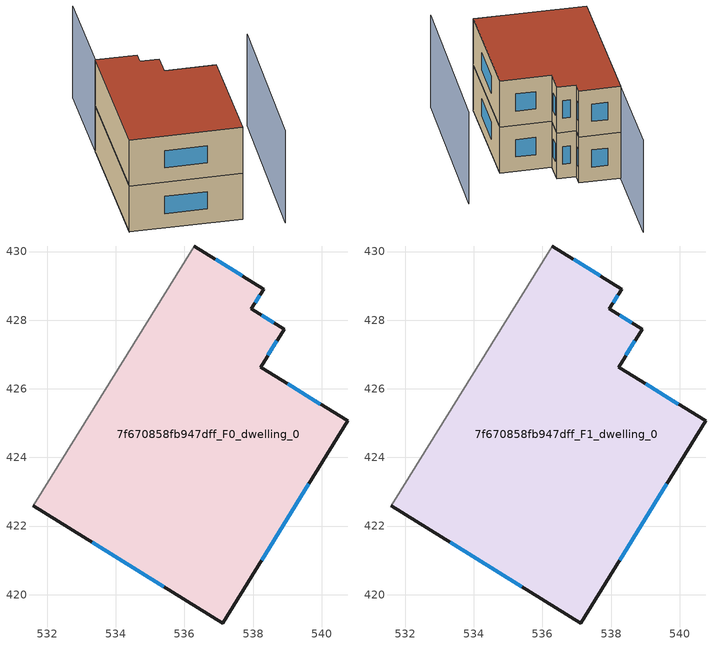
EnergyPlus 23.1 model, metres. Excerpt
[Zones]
7f670858fb947dff_F0_dwelling_0
 floor ground (EU_floor_Construction): 538.31,428.91 537.95,428.33 538.9,427.74 538.22,426.63 540.75,425.06 537.12,419.18 531.6,422.59 536.28,430.16 z0
 wall outside (EU_wall_Construction): 531.6,422.59 537.12,419.18 540.75,425.06 538.22,426.63 538.9,427.74 537.95,428.33 538.31,428.91 536.28,430.16 z0:3
 wall adiabatic (EU_wall_Construction): 536.28,430.16 531.6,422.59 z0:3
 window (EU_Window_Construction): 533.32,421.52 535.4,420.24 / 537.68,429.3 536.91,429.77 / 538.06,428.51 538.2,428.73 / 538.61,427.92 538.25,428.14 / 538.43,426.98 538.69,427.39 / 539.96,425.55 539.01,426.14 / 538.25,421.01 539.62,423.23 z0.93:2.07
7f670858fb947dff_F1_dwelling_0
 floor to 7f670858fb947dff_F0_dwelling_0 (EU_floor_Construction): 538.31,428.91 537.95,428.33 538.9,427.74 538.22,426.63 540.75,425.06 537.12,419.18 531.6,422.59 536.28,430.16 z3
 wall outside (EU_wall_Construction): 531.6,422.59 537.12,419.18 540.75,425.06 538.22,426.63 538.9,427.74 537.95,428.33 538.31,428.91 536.28,430.16 z3:6
 wall adiabatic (EU_wall_Construction): 536.28,430.16 531.6,422.59 z3:6
 window (EU_Window_Construction): 533.32,421.52 535.4,420.24 / 537.68,429.3 536.91,429.77 / 538.06,428.51 538.2,428.73 / 538.61,427.92 538.25,428.14 / 538.43,426.98 538.69,427.39 / 539.96,425.55 539.01,426.14 / 538.25,421.01 539.62,423.23 z3.93:5.07
 roof outside (EU_roof_Construction): 537.12,419.18 540.75,425.06 538.22,426.63 538.9,427.74 537.95,428.33 538.31,428.91 536.28,430.16 531.6,422.59 z6
shading: 538.57,417.24 544.31,426.25 / 539.41,435.23 531.6,422.59 z0:6
[Building]
EU S2 Campaign: North Axis=0; Terrain=City; Solar Distribution=FullExterior
[Site:Location]
Montreal-Trudeau.Intl.AP: Latitude=45.4667; Longitude=-73.75; Time Zone=-5; Elevation=36
[SizingPeriod:WeatherFileDays]
AnnualSizingPeriod: Begin Month=1; Begin Day of Month=1; End Month=12; End Day of Month=31; Day of Week for Start Day=Monday; Use Weather File Daylight Saving Period=No; Use Weather File Rain and Snow Indicators=No
[MATERIAL]
EU_InternalMass_Material: Roughness=MediumRough; Thickness=0.1; Conductivity=1; Density=1800; Specific Heat=900; Thermal Absorptance=0.9; Solar Absorptance=0.7; Visible Absorptance=0.7
[MATERIAL:NOMASS] Roughness=MediumRough; Thermal Absorptance=0.9; Solar Absorptance=0.7; Visible Absorptance=0.7
Name | Thermal Resistance
EU_wall_NoMass; EU_floor_NoMass | 1.51479
EU_roof_NoMass | 2.84114
[WINDOWMATERIAL:SIMPLEGLAZINGSYSTEM]
EU_Window_SimpleGlazing: UFactor=3.53504; Solar Heat Gain Coefficient=0.8; Visible Transmittance=0.8
[CONSTRUCTION]
EU_wall_Construction: EU_wall_NoMass
EU_roof_Construction: EU_roof_NoMass
EU_floor_Construction: EU_floor_NoMass
EU_Window_Construction: EU_Window_SimpleGlazing
EU_InternalMass_Construction: EU_InternalMass_Material
[ZONE] Type=1; Multiplier=1; Ceiling Height=autocalculate; Floor Area=autocalculate; Part of Total Floor Area=Yes
Name | Volume
7f670858fb947dff_F0_dwelling_0 | 153.275
7f670858fb947dff_F1_dwelling_0 | 153.278
[INTERNALMASS] Construction=EU_InternalMass_Construction; Surface Area=51.0925
Name | Zone or ZoneList
7f670858fb947dff_F0_dwelling_0_EU_InternalMass | 7f670858fb947dff_F0_dwelling_0
7f670858fb947dff_F1_dwelling_0_EU_InternalMass | 7f670858fb947dff_F1_dwelling_0
[OTHEREQUIPMENT] Fuel Type=Electricity; Design Level Calculation Method=Watts/Area; Power per Zone Floor Area=1; Fraction Latent=0; Fraction Radiant=0; Fraction Lost=0; Carbon Dioxide Generation Rate=0; EndUse Subcategory=EU_Step8_InternalGains
Name | Zone or ZoneList or Space or SpaceList | Schedule
EU_Step8_InternalGain_7f670858fb947dff_F0_dwelling_0_f000 | 7f670858fb947dff_F0_dwelling_0 | EU_Step8_GainSchedule_7f670858fb947dff_F0_dwelling_0_f000
EU_Step8_InternalGain_7f670858fb947dff_F1_dwelling_0_f000 | 7f670858fb947dff_F1_dwelling_0 | EU_Step8_GainSchedule_7f670858fb947dff_F1_dwelling_0_f000
[ZONEVENTILATION:DESIGNFLOWRATE] Schedule=EU_AlwaysOn; Design Flow Rate Calculation Method=AirChanges/Hour; Air Changes per Hour=0.775154; Ventilation Type=Natural; Fan Pressure Rise=0; Fan Total Efficiency=1; Constant Term Coefficient=1; Temperature Term Coefficient=0; Velocity Term Coefficient=0; Velocity Squared Term Coefficient=0; Minimum Indoor Temperature=-100; Maximum Indoor Temperature=100; Delta Temperature=-100; Minimum Outdoor Temperature=-100; Maximum Outdoor Temperature=100; Maximum Wind Speed=40
Name | Zone or ZoneList or Space or SpaceList
EU_ConstantAir_7f670858fb947dff_F0_dwelling_0 | 7f670858fb947dff_F0_dwelling_0
EU_ConstantAir_7f670858fb947dff_F1_dwelling_0 | 7f670858fb947dff_F1_dwelling_0
[HVACTEMPLATE:THERMOSTAT] Constant Heating Setpoint=20; Constant Cooling Setpoint=50
EU_HeatOnly_7f670858fb947dff_F0_dwelling_0; EU_HeatOnly_7f670858fb947dff_F1_dwelling_0
[HVACTEMPLATE:ZONE:IDEALLOADSAIRSYSTEM] System Availability Schedule=EU_AlwaysOn; Maximum Heating Supply Air Temperature=50; Minimum Cooling Supply Air Temperature=13; Maximum Heating Supply Air Humidity Ratio=0.0156; Minimum Cooling Supply Air Humidity Ratio=0.0077; Heating Limit=NoLimit; Cooling Limit=NoLimit; Heating Availability Schedule=EU_AlwaysOn; Cooling Availability Schedule=EU_CoolingOff; Dehumidification Control Type=ConstantSensibleHeatRatio; Cooling Sensible Heat Ratio=0.7; Dehumidification Setpoint=60; Humidification Control Type=None; Humidification Setpoint=30; Outdoor Air Method=None; Outdoor Air Flow Rate per Person=0.00944; Outdoor Air Flow Rate per Zone Floor Area=0; Outdoor Air Flow Rate per Zone=0; Demand Controlled Ventilation Type=None; Outdoor Air Economizer Type=NoEconomizer; Heat Recovery Type=None; Sensible Heat Recovery Effectiveness=0.7; Latent Heat Recovery Effectiveness=0.65
Name | Template Thermostat
7f670858fb947dff_F0_dwelling_0 | EU_HeatOnly_7f670858fb947dff_F0_dwelling_0
7f670858fb947dff_F1_dwelling_0 | EU_HeatOnly_7f670858fb947dff_F1_dwelling_0
[SIZING:ZONE] Zone Cooling Design Supply Air Temperature Input Method=SupplyAirTemperature; Zone Cooling Design Supply Air Temperature=13; Zone Heating Design Supply Air Temperature Input Method=SupplyAirTemperature; Zone Heating Design Supply Air Temperature=50; Zone Cooling Design Supply Air Humidity Ratio=0.008; Zone Heating Design Supply Air Humidity Ratio=0.008; Cooling Design Air Flow Method=DesignDay; Cooling Design Air Flow Rate=0; Cooling Minimum Air Flow per Zone Floor Area=0.000762; Cooling Minimum Air Flow=0; Cooling Minimum Air Flow Fraction=0.2; Heating Design Air Flow Method=DesignDay; Heating Design Air Flow Rate=0; Heating Maximum Air Flow per Zone Floor Area=0.002032; Heating Maximum Air Flow=0.141576; Heating Maximum Air Flow Fraction=0.3; Account for Dedicated Outdoor Air System=No; Dedicated Outdoor Air System Control Strategy=NeutralSupplyAir; Dedicated Outdoor Air Low Setpoint Temperature for Design=autosize; Dedicated Outdoor Air High Setpoint Temperature for Design=autosize; Zone Load Sizing Method=Sensible Load Only No Latent Load; Zone Latent Cooling Design Supply Air Humidity Ratio Input Method=HumidityRatioDifference; Zone Cooling Design Supply Air Humidity Ratio Difference=0.005; Zone Latent Heating Design Supply Air Humidity Ratio Input Method=HumidityRatioDifference; Zone Humidification Design Supply Air Humidity Ratio Difference=0.005
7f670858fb947dff_F0_dwelling_0; 7f670858fb947dff_F1_dwelling_0
[SCHEDULE:CONSTANT]
Name | Hourly Value
EU_AlwaysOn | 1
EU_CoolingOff | 0
[SCHEDULE:FILE] Column Number=1; Rows to Skip at Top=0; Number of Hours of Data=8760; Column Separator=Comma; Interpolate to Timestep=No; Minutes per Item=60; Adjust Schedule for Daylight Savings=Yes
Name | File
EU_Step8_GainSchedule_7f670858fb947dff_F0_dwelling_0_f000 | ../../schedules/7f670858fb947dff/7f670858fb947dff_F0_dwelling_0_f000_gain.csv
EU_Step8_GainSchedule_7f670858fb947dff_F1_dwelling_0_f000 | ../../schedules/7f670858fb947dff/7f670858fb947dff_F1_dwelling_0_f000_gain.csv
